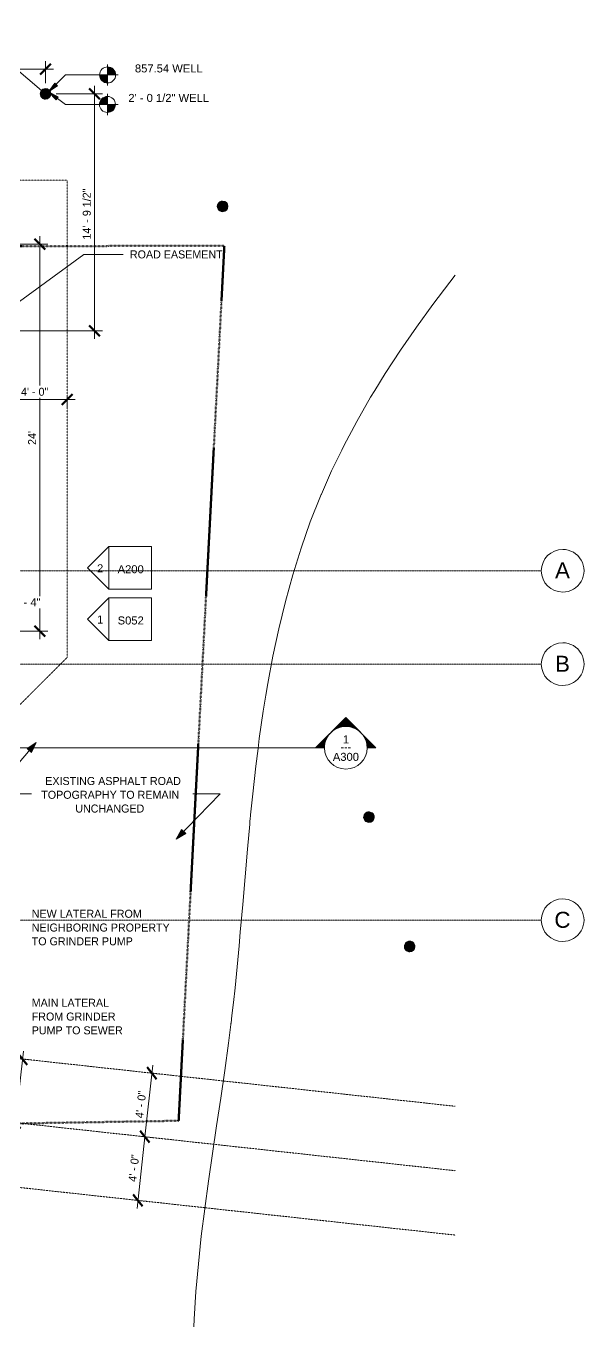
# Model space of a CAD drawing. Header units: inches. Extents: x -3305 to -1487, y 8059 to 9107.
# Drawn here: x -1906 to -1487, y 8130 to 9105 of the extents above; entities that cross this region are included whole.
import ezdxf

# ---------------------------------------------------------------- set-up
doc = ezdxf.new("R2010")
doc.units = ezdxf.units.IN
doc.header["$MEASUREMENT"] = 0
for name, pattern in [('Double Dash 3_8_', [0.9999999999999999, 0.3749999999999999, -0.125, 0.125, -0.125, 0.125, -0.125]), ('Grid Line 1_2_', [0.8749999999999999, 0.4999999999999999, -0.125, 0.125, -0.125]), ('Hidden 1_8_', [0.1875, 0.125, -0.06249999999999999])]:
    doc.linetypes.add(name, pattern=pattern)
for name, color, linetype, lineweight in [('A-ANNO-DIMS', 211, 'Continuous', 9), ('A-ANNO-DIMS-64', 211, 'Continuous', 9), ('A-ANNO-NOTE', 131, 'Continuous', 9), ('A-DETL-HDLN', 90, 'Hidden 1_8_', 9), ('C-PROP-LINE', 91, 'Double Dash 3_8_', 158), ('C-TOPO-3', 8, 'Continuous', 9), ('G-ANNO-DIMS', 111, 'Continuous', 9), ('G-ANNO-DIMS-1', 1, 'Continuous', 9), ('G-ANNO-SYMB', 111, 'Continuous', 9), ('G-ANNO-TEXT-1', 147, 'Continuous', 9), ('L-SITE-1', 91, 'Continuous', 9), ('S-GRID-1', 1, 'Grid Line 1_2_', 9), ('S-GRID-IDEN', 1, 'Continuous', 9)]:
    doc.layers.add(name, color=color, linetype=linetype, lineweight=lineweight)
doc.layers.add('L-SITE-2', color=8, linetype='Continuous', lineweight=9, transparency=0.2)
doc.layers.add('L-SITE-3', color=91, linetype='Continuous', lineweight=9, transparency=0.2)
doc.styles.add('Arial', font='arial.ttf', dxfattribs={"height": 11.99999999999999})
doc.styles.add('Arial_1', font='arial.ttf', dxfattribs={"height": 5.999999999999996})
doc.styles.add('Century Gothic', font='ufonts.com_century-gothic.ttf', dxfattribs={"height": 5.999999999999996})
doc.dimstyles.new('OD__1_4__Tol__', dxfattribs={"dimscale": 12, "dimtxt": 6.265009618305154, "dimasz": 0.6666666666666666, "dimexe": 0.5, "dimexo": 0.3333333333333334, "dimgap": 0.08333333333333334, "dimtad": 1, "dimrnd": 0.25, "dimzin": 1, "dimdsep": 46, "dimlunit": 4, "dimtxsty": 'Century Gothic', "dimblk1": 'OBLIQUE', "dimblk2": 'OBLIQUE', "dimsah": 1, "dimcen": 0.09, "dimdle": 0.5, "dimazin": 0, "dimtfac": 1, "dimtdec": 4, "dimtix": 1, "dimtmove": 0, "dimatfit": 3, "dimfxl": 1, "dimtvp": 1, "dimtfill": 1, "dimfrac": 2, "dimtolj": 1, "dimtzin": 0, "dimarcsym": 2})
doc.dimstyles.new('OD__1__Tol__', dxfattribs={"dimscale": 12, "dimtxt": 6.265009618305154, "dimasz": 0.6666666666666666, "dimexe": 0.5, "dimexo": 0.3333333333333334, "dimgap": 0.08333333333333334, "dimtad": 1, "dimdec": 0, "dimzin": 3, "dimdsep": 46, "dimlunit": 4, "dimtxsty": 'Century Gothic', "dimblk1": 'OBLIQUE', "dimblk2": 'OBLIQUE', "dimsah": 1, "dimcen": 0.09, "dimdle": 0.5, "dimazin": 0, "dimtfac": 1, "dimtdec": 4, "dimtix": 1, "dimtmove": 0, "dimatfit": 3, "dimfxl": 1, "dimtvp": 1, "dimtfill": 1, "dimfrac": 2, "dimtolj": 1, "dimtzin": 0, "dimarcsym": 2})
doc.dimstyles.new('OD__1ft_Tol__', dxfattribs={"dimscale": 12, "dimtxt": 6.265009618305154, "dimasz": 0.6666666666666666, "dimexe": 0.5, "dimexo": 0.3333333333333334, "dimgap": 0.08333333333333334, "dimtad": 1, "dimdec": 0, "dimrnd": 12, "dimzin": 1, "dimdsep": 46, "dimlunit": 4, "dimtxsty": 'Century Gothic', "dimblk1": 'OBLIQUE', "dimblk2": 'OBLIQUE', "dimsah": 1, "dimcen": 0.09, "dimdle": 0.5, "dimazin": 0, "dimtfac": 1, "dimtdec": 4, "dimtix": 1, "dimtmove": 0, "dimatfit": 3, "dimfxl": 1, "dimtvp": 1, "dimtfill": 1, "dimfrac": 2, "dimtolj": 1, "dimtzin": 0, "dimarcsym": 2})

# ---------------------------------------------------------------- blocks, each defined once
blk = doc.blocks.new('BenchMark - BenchMark-1780238-FOUNDATION PLAN')
at = {"layer": 'L-SITE-2'}
for points in [[(-3.999999999996873, 7.503331289626656e-12), (-3.86370330515308, -1.035276180402661), (-3.464101615134666, -1.999999999992383), (-2.828427124743086, -2.828427124738823), (-1.999999999996987, -3.464101615130402), (-1.035276180406924, -3.863703305148646), (3.069544618483632e-12, -3.99999999999261), (1.035276180413063, -3.863703305148646), (2.000000000003126, -3.464101615130402), (2.828427124749225, -2.828427124738823), (3.464101615140975, -1.999999999992383), (3.86370330515939, -1.035276180402661), (3.900468788219029, -0.756014611246428), (-1.871588955282277e-05, 7.503331289626656e-12), (-1.185272293917705, 3.801572880644243), (-1.999999999996987, 3.464101615145068), (-2.828427124743086, 2.828427124753488), (-3.464101615134666, 2.000000000007389), (-3.86370330515308, 1.035276180417668), (-3.947898818206567, 0.3957477658692596)], [(-1.185272293917705, 3.801572880644243), (1.753497980416796e-05, -8.201644095606751e-05), (3.900468788219029, -0.756014611246428), (4.000000000003182, 7.503331289626656e-12), (3.86370330515939, 1.035276180417668), (3.464101615140975, 2.000000000007389), (2.828427124749396, 2.828427124753488), (2.000000000003126, 3.464101615145068), (1.035276180413234, 3.863703305163653), (3.069544618483632e-12, 4.000000000007616), (-1.035276180406924, 3.863703305163653)]]:
    blk.add_hatch(color=256, dxfattribs=at).paths.add_polyline_path(points, flags=0)
at = {"layer": 'L-SITE-1'}
for p, q in [((7.35433499155315e-13, 4.411364222997035e-15), (-3.999999999999265, 1.733685486396479e-14)), ((7.35433499155315e-13, 4.412498268504097e-15), (7.418739098094339e-13, 4.000000000000004)), ((7.35433499155315e-13, 4.412498268504097e-15), (4.000000000000735, -8.514726238327625e-15)), ((7.354346937693658e-13, -8.201644778741522e-05), (7.289713208575847e-13, -3.999999999999995))]:
    blk.add_line(p, q, dxfattribs=at)
for centre, radius, start, end in [((7.354117315117036e-13, 4.408582873760553e-15), 4.000000000000001, 164.9999999999999, 179.9999999999999), ((7.354117315117036e-13, 4.075515966373006e-15), 4.000000000000003, 179.9999999999998, 349.0461894290718), ((7.354117315117036e-13, 4.408582873760553e-15), 4.000000000000001, 107.3322132790453, 164.8450965664702), ((7.354117315117036e-13, 4.408582873760553e-15), 4.000000000000004, 359.9999999999996, 107.3322132790453), ((7.354117315117036e-13, 4.075515966373006e-15), 4, 349.0461894290718, 359.9999999999994)]:
    blk.add_arc(centre, radius, start, end, dxfattribs=at)
blk = doc.blocks.new('BenchMark - BenchMark-V2-FOUNDATION PLAN')
at = {"layer": 'L-SITE-3'}
blk.add_hatch(color=256, dxfattribs=at).paths.add_polyline_path([(-3.999999999996703, 7.162270776461809e-12), (-3.86370330515308, -1.035276180402661), (-3.464101615134495, -1.999999999992724), (-2.828427124742916, -2.828427124738823), (-1.999999999996817, -3.464101615130402), (-1.035276180406924, -3.863703305148988), (0.0002445075204491331, -3.999967809967415), (1.035276180413234, -3.863703305148988), (2.000000000003126, -3.464101615130402), (2.828427124749396, -2.828427124738823), (3.464101615140975, -1.999999999992724), (3.875169857690934, -0.9481790668532993), (3.999992300797771, 5.84812785291433e-05), (3.86370330515956, 1.035276180417327), (3.464101615140975, 2.000000000007389), (2.828427124749396, 2.828427124753488), (2.000000000003296, 3.464101615145068), (1.035276180413405, 3.863703305163653), (3.240074875066056e-12, 4.000000000007275), (-1.035276180406924, 3.863703305163653), (-1.999999999996817, 3.464101615145068), (-2.828427124742916, 2.828427124753488), (-3.464101615134495, 2.000000000007389), (-3.86370330515308, 1.035276180417327), (-3.999984329987285, 5.84812785291433e-05), (-3.99992378572017, 5.84812785291433e-05)], flags=0)
at = {"layer": 'L-SITE-1'}
for p, q in [((7.35433499155315e-13, 4.411364222997035e-15), (-3.999999999999265, 1.733685486396479e-14)), ((7.354335933161657e-13, 5.848127130555982e-05), (7.418739098094339e-13, 4.000000000000004)), ((7.354348262978049e-13, 4.412498268504097e-15), (7.289713208575847e-13, -3.999999999999995)), ((0.0002445075179256961, 4.411708067612015e-15), (4.000000000000735, -8.514726238327625e-15))]:
    blk.add_line(p, q, dxfattribs=at)
for centre, radius, start, end in [((7.354117315117036e-13, 4.408582873760553e-15), 3.999999999999997, 44.99999999999992, 179.9999999999999), ((7.354117315117036e-13, 4.075515966373006e-15), 4.000000000000003, 179.9999999999998, 344.9999999999993), ((7.354117315117036e-13, 4.408582873760553e-15), 4.000000000000004, 359.9999999999996, 44.88293240539765), ((7.354117315117036e-13, 4.075515966373006e-15), 4.000000000000001, 345.1520605109282, 359.9999999999994)]:
    blk.add_arc(centre, radius, start, end, dxfattribs=at)
blk = doc.blocks.new('BenchMark - BenchMark-V3-FOUNDATION PLAN')
at = {"layer": 'L-SITE-3'}
blk.add_hatch(color=256, dxfattribs=at).paths.add_polyline_path([(-3.999999999996362, 7.844391802791504e-12), (-3.863703305152654, -1.03527618040232), (-3.464101615134154, -1.999999999992042), (-2.828427124742575, -2.828427124738141), (-1.99999999999639, -3.46410161512972), (-1.035276180406498, -3.863703305148305), (3.581135388230905e-12, -3.999999999992269), (1.035276180413703, -3.863703305148305), (2.000000000003595, -3.46410161512972), (2.828427124749822, -2.828427124738141), (3.464101615141359, -1.999999999992042), (3.863703305159901, -1.03527618040232), (4.000000000003609, 7.844391802791504e-12), (3.863703305159901, 1.035276180418009), (3.464101615141359, 2.00000000000773), (2.828427124749822, 2.828427124754171), (2.000000000003638, 3.464101615145409), (1.035276180413703, 3.863703305163994), (3.623767952376511e-12, 4.000000000007957), (-1.035276180406413, 3.863703305163994), (-1.999999999996348, 3.464101615145409), (-2.828427124742532, 2.828427124754171), (-3.464101615134154, 2.00000000000773), (-3.863703305152654, 1.035276180418009)], flags=0)
at = {"layer": 'L-SITE-1'}
for p, q in [((7.35433499155315e-13, 4.411364222997035e-15), (-3.999999999999265, 1.733685486396479e-14)), ((7.35433499155315e-13, 4.412498268504097e-15), (7.418739098094339e-13, 4.000000000000004)), ((7.354348262978049e-13, 4.412498268504097e-15), (7.289713208575847e-13, -3.999999999999995)), ((7.35433499155315e-13, 4.412498268504097e-15), (4.000000000000735, -8.514726238327625e-15))]:
    blk.add_line(p, q, dxfattribs=at)
for centre, radius, start, end in [((7.354117315117036e-13, 4.408582873760553e-15), 4.000000000000004, 359.9999999999996, 179.9999999999998), ((7.354117315117036e-13, 4.075515966373006e-15), 4.000000000000003, 179.9999999999998, 359.9999999999993)]:
    blk.add_arc(centre, radius, start, end, dxfattribs=at)
blk = doc.blocks.new('BenchMark - BenchMark-V4-FOUNDATION PLAN')
at = {"layer": 'L-SITE-3'}
h = blk.add_hatch(color=256, dxfattribs=at)
h.paths.add_polyline_path([(-3.999999999996617, 6.821210263296961e-12), (-3.86370330515291, -1.035276180403343), (-3.464101615134325, -1.999999999993065), (-2.82842712474283, -2.828427124739505), (-1.999999999996646, -3.464101615131085), (-1.035276180406669, -3.863703305149329), (3.325340003357268e-12, -3.999999999993292), (1.03527618041349, -3.863703305149329), (2.000000000003382, -3.464101615131085), (2.828427124749566, -2.828427124739505), (3.464101615141146, -1.999999999993065), (3.863703305159603, -1.035276180403343), (4.000000000003353, 6.821210263296961e-12), (3.863703305159603, 1.035276180416986), (3.464101615141146, 2.000000000006707), (2.828427124749566, 2.828427124752806), (2.000000000003382, 3.464101615144386), (1.03527618041349, 3.863703305162971), (3.41060513164848e-12, 4.000000000006934), (-1.035276180406669, 3.863703305162971), (-1.999999999996561, 3.464101615144386), (-2.828427124742745, 2.828427124752806), (-3.464101615134325, 2.000000000006707), (-3.86370330515291, 1.035276180416986)], flags=0)
h.paths.add_polyline_path([(-0.06933725921246035, -0.483998739718686), (0.01545676990525635, 0.1081723565051789), (0.4591861217112977, -0.2102811862887392), (0.5930773904905492, -0.580209867486701)], flags=0)
blk.add_hatch(color=256, dxfattribs=at).paths.add_polyline_path([(-0.06933725921246035, -0.483998739718686), (0.5930773904905492, -0.580209867486701), (0.4591861217112977, -0.2102811862887392), (0.01545676990525635, 0.1081723565051789), (-3.262159856376456e-05, 6.821210263296961e-12)], flags=0)
at = {"layer": 'L-SITE-1'}
for p, q in [((7.35433499155315e-13, 4.411364222997035e-15), (-3.999999999999265, 1.733685486396479e-14)), ((7.35433499155315e-13, 4.412498268504097e-15), (7.418739098094339e-13, 4.000000000000004)), ((7.354348262978049e-13, 4.412498268504097e-15), (7.346364710804195e-13, -0.4940694951178505)), ((7.35433499155315e-13, 4.412498268504097e-15), (0.1661828356619199, 3.875427562060584e-15)), ((0.1661828356619199, 3.875427562060584e-15), (4.000000000000735, -8.514726238327625e-15)), ((7.346364710804195e-13, -0.4940694951178505), (7.289713208575847e-13, -3.999999999999995))]:
    blk.add_line(p, q, dxfattribs=at)
for centre, radius, start, end in [((7.354117315117036e-13, 4.408582873760553e-15), 4.000000000000004, 359.9999999999996, 179.9999999999998), ((7.354117315117036e-13, 4.075515966373006e-15), 4.000000000000003, 179.9999999999998, 359.9999999999993)]:
    blk.add_arc(centre, radius, start, end, dxfattribs=at)
blk = doc.blocks.new('Family - ___-1426622-FOUNDATION PLAN')
at = {"layer": 'C-PROP-LINE'}
for p, q in [((8938.988689855967, 3043.481515521681), (8940.14805578861, 1757.802350752829)), ((8284.155743173898, 1792.096603732771), (8265.053855638733, 2929.416670679765)), ((8940.14805578861, 1757.802350752829), (8284.163555204777, 1792.069426349931))]:
    blk.add_line(p, q, dxfattribs=at)
blk = doc.blocks.new('Grid - Grid Head - Circle-50561-FOUNDATION PLAN')
at = {"layer": 'S-GRID-IDEN'}
for centre, start, end in [((6.782937799485316e-105, -4.078299540852453e-18), 359.9999999999996, 179.9999999999998), ((-6.246075351249624e-104, 3.755506388259091e-17), 179.9999999999998, 359.9999999999993)]:
    blk.add_arc(centre, 0.2500000000000002, start, end, dxfattribs=at)
blk = doc.blocks.new('Elevation - Detail Number-151647-FOUNDATION PLAN')
at = {"layer": 'G-ANNO-SYMB'}
for p, q in [((0.2499999999999999, 0.2499999999999999), (-0.25, 0.2499999999999999)), ((-0.25, 0.2499999999999999), (-0.25, -0.2499999999999999)), ((0.2499999999999999, -0.2499999999999999), (0.2499999999999999, 0.2499999999999999)), ((-0.25, -0.2499999999999999), (0.2499999999999999, -0.2499999999999999))]:
    blk.add_line(p, q, dxfattribs=at)
blk = doc.blocks.new('Elevation - Detail Number-151370-FOUNDATION PLAN')
at = {"layer": 'G-ANNO-SYMB'}
for p, q in [((-4.157944831871955e-88, 0.249999999999999), (-0.2499999999999995, -2.498001805406603e-16)), ((0.2499999999999996, -2.654126918244517e-16), (-4.157944831871955e-88, 0.249999999999999)), ((-0.2499999999999995, -2.498001805406603e-16), (0.2499999999999996, -2.498001805406602e-16))]:
    blk.add_line(p, q, dxfattribs=at)
blk = doc.blocks.new('Section - Section Head - Filled-22785-FOUNDATION PLAN')
at = {"layer": 'G-ANNO-SYMB'}
h = blk.add_hatch(color=256, dxfattribs=at)
edge = h.paths.add_edge_path(flags=0)
edge.add_line((-0.4267766952966356, 0.1767766952966364), (-0.2499999999999989, 0.3535533905932742))
edge.add_line((-0.2499999999999989, 0.3535533905932742), (-0.2499999999999989, 0.2500000000000002))
edge.add_arc((-0.2499999999999976, -8.951173136040323e-16), 0.2500000000000008, 90.00000000000031, 135.0000000000002)
h = blk.add_hatch(color=256, dxfattribs=at)
edge = h.paths.add_edge_path(flags=0)
edge.add_arc((-0.2500000000000002, -1.040834085586084e-16), 0.2500000000000004, 45.00000000000018, 90.0000000000002)
edge.add_line((-0.2499999999999992, 0.2500000000000002), (-0.2499999999999992, 0.3535533905932742))
edge.add_line((-0.2499999999999992, 0.3535533905932742), (-0.07322330470336255, 0.1767766952966364))
h = blk.add_hatch(color=256, dxfattribs=at)
edge = h.paths.add_edge_path(flags=0)
edge.add_arc((-0.2500000000000009, 2.706168622523819e-16), 0.2503253707392042, 137.9216049753767, 180.0000000000005)
edge.add_line((-0.5003253707392052, 0), (-0.6035533905932735, 0))
edge.add_line((-0.6035533905932735, 0), (-0.4357986472949714, 0.1677547432983024))
h = blk.add_hatch(color=256, dxfattribs=at)
edge = h.paths.add_edge_path(flags=0)
edge.add_line((-0.06420135270502673, 0.1677547432983023), (0.1035533905932754, 0))
edge.add_line((0.1035533905932754, 0), (0.0003253707392070482, 0))
edge.add_arc((-0.2499999999999989, -3.747002708109903e-16), 0.2503253707392061, 9.05279877884881e-14, 42.0783950246234)
for p, q in [((-0.2499999999999989, 0.3535533905932742), (-0.4267766952966356, 0.1767766952966364)), ((-0.2499999999999989, 0.2500000000000002), (-0.2499999999999989, 0.3535533905932742)), ((-0.07322330470336254, 0.1767766952966364), (-0.2499999999999992, 0.3535533905932742)), ((-0.2499999999999992, 0.3535533905932742), (-0.2499999999999992, 0.2500000000000002)), ((-0.4357986472949714, 0.1677547432983024), (-0.6035533905932735, 0)), ((0.1035533905932754, 0), (-0.06420135270502673, 0.1677547432983023)), ((-0.6035533905932735, 0), (-0.5003253707392052, 0)), ((0.0003253707392070481, 0), (0.1035533905932754, 0))]:
    blk.add_line(p, q, dxfattribs=at)
for centre, radius, start, end in [((-0.2503253707392052, -5.453120240456162e-16), 0.2500000000000001, 359.9999999999996, 179.9999999999998), ((-0.2500000000000009, 2.706168622523819e-16), 0.2503253707392042, 137.9216049753767, 180.0000000000005), ((-0.2499999999999976, -8.951173136040323e-16), 0.2500000000000008, 90.00000000000031, 135.0000000000002), ((-0.2500000000000002, -1.040834085586084e-16), 0.2500000000000004, 45.00000000000018, 90.0000000000002), ((-0.2499999999999989, -3.747002708109903e-16), 0.2503253707392061, 9.05279877884881e-14, 42.0783950246234), ((-0.2503253707392052, -5.453120240456161e-16), 0.2500000000000002, 179.9999999999998, 359.9999999999992)]:
    blk.add_arc(centre, radius, start, end, dxfattribs=at)
blk = doc.blocks.new('DIMBLOCK30-FOUNDATION PLAN')
at = {"layer": 'A-ANNO-DIMS-64'}
for p, q in [((-1914.264561750773, 8282.729752781459), (-1908.398687257809, 8336.41021027193)), ((-1910.697500981264, 8330.625694607772), (-1903.085955813599, 8329.793951162608)), ((-1909.050451090365, 8330.445714995167), (-1910.697500981263, 8330.625694607772)), ((-1915.911611641671, 8282.909732394066), (-1908.300066474006, 8282.077988948902)), ((-1914.264561750773, 8282.72975278146), (-1915.911611641671, 8282.909732394066))]:
    blk.add_line(p, q, dxfattribs=at)
at = {"layer": 'A-ANNO-DIMS-64', "lineweight": 50}
for p, q in [((-1909.050451090366, 8330.445714995165), (-1912.592272053172, 8334.85655440138)), ((-1909.050451090366, 8330.445714995165), (-1905.508630127559, 8326.03487558895)), ((-1914.264561750773, 8282.729752781459), (-1917.80638271358, 8287.140592187674)), ((-1914.264561750773, 8282.729752781459), (-1910.722740787967, 8278.318913375244))]:
    blk.add_line(p, q, dxfattribs=at)
at = {"layer": 'A-ANNO-DIMS-64', "color": 0, "insert": (-1921.436291649378, 8297.102443212289), "char_height": 5.999999999999998, "width": 25.17937198975975, "attachment_point": 1, "rotation": 83.7638082073065, "line_spacing_factor": 0.984501511447953, "style": 'Century Gothic', "bg_fill": 3, "box_fill_scale": 1.25, "bg_fill_color": 256, "bg_fill_true_color": 13158600, "bg_fill_transparency": 0}
blk.add_mtext('4\' - 0"', dxfattribs=at)
blk = doc.blocks.new('_Oblique')
at = {"color": 0, "linetype": 'ByBlock', "lineweight": -2}
blk.add_line((-0.5, -0.5), (0.5, 0.5), dxfattribs=at)
blk = doc.blocks.new('DIMBLOCK31-FOUNDATION PLAN')
at = {"layer": 'A-ANNO-DIMS-64', "lineweight": 50}
for p, q in [((-1817.370933486455, 8272.141805339557), (-1820.912754449262, 8276.552644745772)), ((-1817.370933486455, 8272.141805339557), (-1813.829112523649, 8267.730965933342)), ((-1822.585044146863, 8224.425843125851), (-1826.12686510967, 8228.836682532066)), ((-1822.585044146863, 8224.425843125851), (-1819.043223184056, 8220.015003719636))]:
    blk.add_line(p, q, dxfattribs=at)
at = {"layer": 'A-ANNO-DIMS-64'}
for p, q in [((-1819.017983377355, 8272.321784952164), (-1811.406438209688, 8271.490041507)), ((-1817.370933486456, 8272.14180533956), (-1819.017983377354, 8272.321784952164)), ((-1823.23680797942, 8218.461347849086), (-1817.370933486455, 8272.141805339557)), ((-1824.232094037762, 8224.605822738458), (-1816.620548870096, 8223.774079293295)), ((-1822.585044146863, 8224.425843125853), (-1824.232094037761, 8224.605822738458))]:
    blk.add_line(p, q, dxfattribs=at)
at = {"layer": 'A-ANNO-DIMS-64', "color": 0, "insert": (-1829.756774045468, 8238.79853355668), "char_height": 5.999999999999998, "width": 25.17937198975975, "attachment_point": 1, "rotation": 83.7638082073065, "line_spacing_factor": 0.984501511447953, "style": 'Century Gothic', "bg_fill": 3, "box_fill_scale": 1.25, "bg_fill_color": 256, "bg_fill_true_color": 13158600, "bg_fill_transparency": 0}
blk.add_mtext('4\' - 0"', dxfattribs=at)
blk = doc.blocks.new('DIMBLOCK32-FOUNDATION PLAN')
at = {"layer": 'A-ANNO-DIMS-64'}
for p, q in [((-1817.370933486455, 8272.141805339557), (-1811.505058993492, 8325.82226283003)), ((-1813.803872716947, 8320.03774716587), (-1806.192327549282, 8319.206003720707)), ((-1812.156822826048, 8319.857767553265), (-1813.803872716946, 8320.03774716587)), ((-1819.017983377355, 8272.321784952164), (-1811.406438209688, 8271.490041507)), ((-1817.370933486456, 8272.14180533956), (-1819.017983377354, 8272.321784952164))]:
    blk.add_line(p, q, dxfattribs=at)
at = {"layer": 'A-ANNO-DIMS-64', "lineweight": 50}
for p, q in [((-1812.156822826049, 8319.857767553263), (-1815.698643788856, 8324.268606959478)), ((-1812.156822826049, 8319.857767553263), (-1808.615001863242, 8315.446928147048)), ((-1817.370933486455, 8272.141805339557), (-1820.912754449262, 8276.552644745772)), ((-1817.370933486455, 8272.141805339557), (-1813.829112523649, 8267.730965933342))]:
    blk.add_line(p, q, dxfattribs=at)
at = {"layer": 'A-ANNO-DIMS-64', "color": 0, "insert": (-1824.542663385061, 8286.514495770385), "char_height": 5.999999999999998, "width": 25.17937198975975, "attachment_point": 1, "rotation": 83.7638082073065, "line_spacing_factor": 0.984501511447953, "style": 'Century Gothic', "bg_fill": 3, "box_fill_scale": 1.25, "bg_fill_color": 256, "bg_fill_true_color": 13158600, "bg_fill_transparency": 0}
blk.add_mtext('4\' - 0"', dxfattribs=at)
blk = doc.blocks.new('DIMBLOCK35-FOUNDATION PLAN')
at = {"layer": 'A-ANNO-DIMS-64', "lineweight": 50}
for p, q in [((-1896.233469847616, 8941.438275393133), (-1900.233469847616, 8945.438275393135)), ((-1896.233469847616, 8941.438275393133), (-1892.233469847616, 8937.438275393133)), ((-1896.233469847615, 8651.376864554668), (-1900.233469847616, 8655.37686455467)), ((-1896.233469847615, 8651.376864554668), (-1892.233469847615, 8647.376864554668))]:
    blk.add_line(p, q, dxfattribs=at)
at = {"layer": 'A-ANNO-DIMS-64'}
for p, q in [((-1896.233469847615, 8645.376864554668), (-1896.233469847616, 8947.438275393133)), ((-1919.711777800717, 8941.438275393133), (-1890.233469847616, 8941.438275393133)), ((-1896.233469847615, 8941.438275393133), (-1919.711777800716, 8941.438275393133)), ((-1919.711777800716, 8651.376864554668), (-1890.233469847615, 8651.376864554668)), ((-1896.233469847616, 8651.376864554668), (-1919.711777800717, 8651.376864554668))]:
    blk.add_line(p, q, dxfattribs=at)
at = {"layer": 'A-ANNO-DIMS-64', "color": 0, "insert": (-1904.924027998587, 8790.888394833964), "char_height": 5.999999999999998, "width": 13.24602033584518, "attachment_point": 1, "rotation": 90, "line_spacing_factor": 0.984501511447953, "style": 'Century Gothic', "bg_fill": 3, "box_fill_scale": 1.25, "bg_fill_color": 256, "bg_fill_true_color": 13158600, "bg_fill_transparency": 0}
blk.add_mtext("24'", dxfattribs=at)
blk = doc.blocks.new('DIMBLOCK43-FOUNDATION PLAN')
at = {"layer": 'A-ANNO-DIMS-64', "lineweight": 50}
for p, q in [((-1923.711777800718, 8825.076498882585), (-1919.711777800718, 8829.076498882585)), ((-1875.711777800718, 8825.076498882583), (-1871.711777800718, 8829.076498882585)), ((-1923.711777800718, 8825.076498882585), (-1927.711777800718, 8821.076498882585)), ((-1875.711777800718, 8825.076498882583), (-1879.711777800718, 8821.076498882583))]:
    blk.add_line(p, q, dxfattribs=at)
at = {"layer": 'A-ANNO-DIMS-64'}
for p, q in [((-1923.711777800718, 8826.733353132078), (-1923.711777800718, 8819.076498882585)), ((-1923.711777800717, 8825.076498882585), (-1923.711777800717, 8826.733353132076)), ((-1923.711777800718, 8825.076498882585), (-1869.711777800718, 8825.076498882583)), ((-1875.711777800718, 8826.733353132075), (-1875.711777800718, 8819.076498882583)), ((-1875.711777800717, 8825.076498882583), (-1875.711777800717, 8826.733353132075))]:
    blk.add_line(p, q, dxfattribs=at)
at = {"layer": 'A-ANNO-DIMS-64', "color": 0, "insert": (-1910.20318279645, 8833.767057033556), "char_height": 5.999999999999998, "width": 25.17937198975975, "attachment_point": 1, "line_spacing_factor": 0.984501511447953, "style": 'Century Gothic', "bg_fill": 3, "box_fill_scale": 1.25, "bg_fill_color": 256, "bg_fill_true_color": 13158600, "bg_fill_transparency": 0}
blk.add_mtext('4\' - 0"', dxfattribs=at)
blk = doc.blocks.new('Spot Elevations - Spot Elevation - Target Filled-V7-FOUNDATION PLAN')
at = {"layer": 'G-ANNO-DIMS-1'}
h = blk.add_hatch(color=256, dxfattribs=at)
edge = h.paths.add_edge_path(flags=0)
edge.add_line((1.249000902703301e-16, 0), (-0.09374999999999985, 0))
edge.add_arc((5.724587470723462e-16, -3.434752482434078e-16), 0.09375000000000037, 90.00000000000063, 180.0000000000002, ccw=False)
edge.add_line((1.249000902703301e-16, 0.09375000000000007), (1.249000902703301e-16, 0))
h = blk.add_hatch(color=256, dxfattribs=at)
edge = h.paths.add_edge_path(flags=0)
edge.add_line((1.249000902703301e-16, 0), (0.09375000000000029, 0))
edge.add_arc((2.289834988289385e-16, 6.245004513516504e-17), 0.09374999999999996, 269.99999999999955, 359.99999999999966, ccw=False)
edge.add_line((1.249000902703301e-16, -0.09375), (1.249000902703301e-16, 0))
for p, q in [((0.1250000000000001, 7.067913962433002e-16), (-0.1249999999999998, 7.067913962433002e-16)), ((-0.09374999999999985, 0), (1.249000902703301e-16, 0)), ((-2.706168622523819e-16, 0.1243846875261664), (-2.706168622523819e-16, -0.125)), ((1.249000902703301e-16, 0), (1.249000902703301e-16, 0.09375000000000007)), ((1.249000902703301e-16, 0), (1.249000902703301e-16, -0.09375)), ((0.09375000000000029, 0), (1.249000902703301e-16, 0))]:
    blk.add_line(p, q, dxfattribs=at)
blk.add_circle((1.249000902703301e-16, 0), 0.09375000000000007, dxfattribs=at)
for centre, radius, start, end in [((5.724587470723462e-16, -3.434752482434078e-16), 0.09375000000000037, 90.00000000000026, 179.9999999999999), ((2.289834988289385e-16, 6.245004513516504e-17), 0.09374999999999996, 269.9999999999992, 359.9999999999993)]:
    blk.add_arc(centre, radius, start, end, dxfattribs=at)
blk = doc.blocks.new('DIMBLOCK88-FOUNDATION PLAN')
at = {"layer": 'A-ANNO-DIMS-64'}
for p, q in [((-1941.305362947464, 9103.955154580039), (-2099.577246774528, 8917.219705928464)), ((-1894.875082960683, 9056.736894198428), (-1949.761913499072, 9103.257477886942)), ((-1945.18479987672, 9099.378040957685), (-1894.875082960683, 9056.736894198428)), ((-2045.388092929234, 8879.155672791561), (-2100.274923467623, 8925.676256480076)), ((-2095.697809845271, 8921.796819550817), (-2045.388092929234, 8879.15567279156))]:
    blk.add_line(p, q, dxfattribs=at)
at = {"layer": 'A-ANNO-DIMS-64', "lineweight": 50}
for p, q in [((-1945.184799876721, 9099.378040957685), (-1945.649917672118, 9105.015741325424)), ((-1945.184799876721, 9099.378040957685), (-1944.719682081324, 9093.740340589946)), ((-2095.697809845271, 8921.796819550818), (-2096.162927640668, 8927.434519918557)), ((-2095.697809845271, 8921.796819550818), (-2095.232692049874, 8916.15911918308))]:
    blk.add_line(p, q, dxfattribs=at)
at = {"layer": 'A-ANNO-DIMS-64', "color": 0, "insert": (-2040.316340668793, 9000.579032400952), "char_height": 5.999999999999998, "width": 49.16540881412805, "attachment_point": 1, "rotation": 49.71629709332987, "line_spacing_factor": 0.984501511447953, "style": 'Century Gothic', "bg_fill": 3, "box_fill_scale": 1.25, "bg_fill_color": 256, "bg_fill_true_color": 13158600, "bg_fill_transparency": 0}
blk.add_mtext('19\' - 4 3/4"', dxfattribs=at)
blk = doc.blocks.new('DIMBLOCK89-FOUNDATION PLAN')
at = {"layer": 'A-ANNO-DIMS-64'}
for p, q in [((-1885.823673879115, 9072.749838717713), (-2048.336683847674, 9072.74983871771)), ((-2042.336683847666, 8880.56938150539), (-2042.336683847674, 9078.74983871771)), ((-2042.336683847673, 9072.74983871771), (-2042.336683847665, 8880.56938150539)), ((-1891.823673879115, 9062.150602912254), (-1891.823673879115, 9078.749838717713)), ((-1891.823673879116, 9072.749838717715), (-1891.823673879116, 9062.150602912256))]:
    blk.add_line(p, q, dxfattribs=at)
at = {"layer": 'A-ANNO-DIMS-64', "lineweight": 50}
for p, q in [((-2042.336683847674, 9072.74983871771), (-2046.336683847673, 9068.749838717707)), ((-2042.336683847674, 9072.74983871771), (-2038.336683847674, 9076.74983871771)), ((-1891.823673879115, 9072.749838717713), (-1895.823673879115, 9068.749838717713)), ((-1891.823673879115, 9072.749838717713), (-1887.823673879115, 9076.749838717713))]:
    blk.add_line(p, q, dxfattribs=at)
at = {"layer": 'A-ANNO-DIMS-64', "color": 0, "insert": (-1987.565765869281, 9081.440396868682), "char_height": 5.999999999999998, "width": 49.16540881412805, "attachment_point": 1, "line_spacing_factor": 0.984501511447953, "style": 'Century Gothic', "bg_fill": 3, "box_fill_scale": 1.25, "bg_fill_color": 256, "bg_fill_true_color": 13158600, "bg_fill_transparency": 0}
blk.add_mtext('12\' - 6 1/2"', dxfattribs=at)
blk = doc.blocks.new('DIMBLOCK90-FOUNDATION PLAN')
at = {"layer": 'A-ANNO-DIMS-64'}
for p, q in [((-1883.823673879116, 9054.150602912254), (-1849.256540387084, 9054.150602912256)), ((-1855.256540387083, 9054.150602912256), (-1883.823673879115, 9054.150602912256)), ((-1855.256540387084, 8870.569381505387), (-1855.256540387084, 9060.150602912256)), ((-2038.336683847665, 8876.56938150539), (-1849.256540387084, 8876.569381505387)), ((-1855.256540387084, 8876.569381505387), (-2038.336683847665, 8876.56938150539))]:
    blk.add_line(p, q, dxfattribs=at)
at = {"layer": 'A-ANNO-DIMS-64', "lineweight": 50}
for p, q in [((-1855.256540387084, 9054.150602912256), (-1859.256540387084, 9058.150602912256)), ((-1855.256540387084, 9054.150602912256), (-1851.256540387084, 9050.150602912254)), ((-1855.256540387084, 8876.569381505387), (-1859.256540387084, 8880.56938150539)), ((-1855.256540387084, 8876.569381505387), (-1851.256540387084, 8872.569381505387))]:
    blk.add_line(p, q, dxfattribs=at)
at = {"layer": 'A-ANNO-DIMS-64', "color": 0, "insert": (-1863.947098538055, 8944.874405202936), "char_height": 5.999999999999998, "width": 49.16540881412805, "attachment_point": 1, "rotation": 90, "line_spacing_factor": 0.984501511447953, "style": 'Century Gothic', "bg_fill": 3, "box_fill_scale": 1.25, "bg_fill_color": 256, "bg_fill_true_color": 13158600, "bg_fill_transparency": 0}
blk.add_mtext('14\' - 9 1/2"', dxfattribs=at)

msp = doc.modelspace()

# ---------------------------------------------------------------- hatches: boundary and pattern name
at = {"layer": 'A-ANNO-NOTE'}
for points in [[(-1898.796466428429, 8567.860291810646), (-1905.614520192794, 8563.15825649298), (-1902.350056533903, 8560.379182893872)], [(-1793.848192813145, 8495.234705885026), (-1786.751328628524, 8499.504309146152), (-1789.836929772618, 8502.480722865552)]]:
    msp.add_hatch(color=256, dxfattribs=at).paths.add_polyline_path(points, flags=0)
at = {"layer": 'G-ANNO-DIMS-1'}
for points in [[(-1889.537689479973, 9055.572749454639), (-1882.88337920036, 9060.23214767401), (-1884.878291260601, 9062.227059734252)], [(-1889.537689479973, 9055.572749454639), (-1883.958942546231, 9049.667885382256), (-1882.275799696749, 9051.932036084934)]]:
    msp.add_hatch(color=256, dxfattribs=at).paths.add_polyline_path(points, flags=0)

# ---------------------------------------------------------------- linework, layer by layer
at = {"layer": 'A-ANNO-NOTE'}
for p, q in [((-1898.796466428429, 8567.860291810646), (-1931.598952212734, 8529.328558502622)), ((-1898.796466428429, 8567.860291810646), (-1905.614520192794, 8563.15825649298)), ((-1902.350056533903, 8560.379182893872), (-1898.796466428429, 8567.860291810646)), ((-1905.614520192794, 8563.15825649298), (-1902.350056533903, 8560.379182893872)), ((-1931.598952212734, 8529.328558502622), (-1902.477948071466, 8529.328558502622)), ((-1793.848192813145, 8495.234705885026), (-1760.960789049876, 8529.32855850262)), ((-1760.960789049876, 8529.32855850262), (-1781.465310777331, 8529.328558502622)), ((-1789.836929772618, 8502.480722865552), (-1793.848192813145, 8495.234705885026)), ((-1793.848192813145, 8495.234705885026), (-1786.751328628524, 8499.504309146152)), ((-1786.751328628524, 8499.504309146152), (-1789.836929772618, 8502.480722865552))]:
    msp.add_line(p, q, dxfattribs=at)
at = {"layer": 'A-DETL-HDLN'}
for p, q in [((-2393.867602604702, 8989.438275393133), (-1875.711777800716, 8989.438275393133)), ((-1875.711777800716, 8989.438275393133), (-1875.711777800717, 8631.494613560759)), ((-2150.388697948086, 8356.817693413395), (-1875.711777800717, 8631.494613560759)), ((-2150.388697948085, 8356.817693413395), (-1584.662398632195, 8294.998558027952)), ((-2235.605674814114, 8317.843958710006), (-1584.662398632195, 8246.712829456876)), ((-2185.597582658362, 8264.093649434299), (-1584.662398632195, 8198.427100885798))]:
    msp.add_line(p, q, dxfattribs=at)
at = {"layer": 'C-TOPO-3'}
for p, q in [((-1584.662398632202, 8918.083225654975), (-1588.737304687492, 8912.897460937505)), ((-1588.737304687492, 8912.897460937505), (-1584.662398632202, 8918.083225654975)), ((-1588.737304687492, 8912.897460937505), (-1601.443725585929, 8896.123535156255)), ((-1601.443725585929, 8896.123535156255), (-1588.737304687492, 8912.897460937505)), ((-1601.443725585929, 8896.123535156255), (-1613.787048339835, 8879.126220703132)), ((-1613.787048339835, 8879.126220703132), (-1601.443725585929, 8896.123535156255)), ((-1613.787048339835, 8879.126220703132), (-1625.716186523429, 8861.890136718755)), ((-1625.716186523429, 8861.890136718755), (-1613.787048339835, 8879.126220703132)), ((-1625.716186523429, 8861.890136718755), (-1637.180236816397, 8844.39770507813)), ((-1637.180236816397, 8844.39770507813), (-1625.716186523429, 8861.890136718755)), ((-1637.180236816397, 8844.39770507813), (-1644.949951171866, 8831.790527343755)), ((-1644.949951171866, 8831.790527343755), (-1637.180236816397, 8844.39770507813)), ((-1644.949951171866, 8831.790527343755), (-1648.128479003898, 8826.632812500005)), ((-1648.128479003898, 8826.632812500005), (-1644.949951171866, 8831.790527343755)), ((-1648.128479003898, 8826.632812500005), (-1658.509826660148, 8808.57934570313)), ((-1658.509826660148, 8808.57934570313), (-1648.128479003898, 8826.632812500005)), ((-1658.509826660148, 8808.57934570313), (-1668.273193359367, 8790.220458984382)), ((-1668.273193359367, 8790.220458984382), (-1658.509826660148, 8808.57934570313)), ((-1668.273193359367, 8790.220458984382), (-1669.795715332023, 8787.09301757813)), ((-1669.795715332023, 8787.09301757813), (-1668.273193359367, 8790.220458984382)), ((-1669.795715332023, 8787.09301757813), (-1677.36785888671, 8771.53930664063)), ((-1677.36785888671, 8771.53930664063), (-1669.795715332023, 8787.09301757813)), ((-1677.36785888671, 8771.53930664063), (-1685.099121093742, 8753.982421875005)), ((-1685.099121093742, 8753.982421875005), (-1677.36785888671, 8771.53930664063)), ((-1685.742736816398, 8752.520507812505), (-1693.364685058586, 8733.158203125005)), ((-1693.364685058586, 8733.158203125005), (-1685.742736816398, 8752.520507812505)), ((-1685.260253906242, 8753.616210937505), (-1685.742736816398, 8752.520507812505)), ((-1685.742736816398, 8752.520507812505), (-1685.260253906242, 8753.616210937505)), ((-1685.099121093742, 8753.982421875005), (-1685.260253906242, 8753.616210937505)), ((-1685.260253906242, 8753.616210937505), (-1685.099121093742, 8753.982421875005)), ((-1693.364685058586, 8733.158203125005), (-1700.260803222648, 8713.486816406255)), ((-1700.260803222648, 8713.486816406255), (-1693.364685058586, 8733.158203125005)), ((-1700.260803222648, 8713.486816406255), (-1706.47155761718, 8693.548095703129)), ((-1706.47155761718, 8693.548095703129), (-1700.260803222648, 8713.486816406255)), ((-1706.47155761718, 8693.548095703129), (-1712.037414550773, 8673.38598632813)), ((-1712.037414550773, 8673.38598632813), (-1706.47155761718, 8693.548095703129)), ((-1712.037414550773, 8673.38598632813), (-1716.998840332023, 8653.041503906255)), ((-1716.998840332023, 8653.041503906255), (-1712.037414550773, 8673.38598632813)), ((-1716.998840332023, 8653.041503906255), (-1721.396118164054, 8632.558593750004)), ((-1721.396118164054, 8632.558593750004), (-1716.998840332023, 8653.041503906255)), ((-1721.396118164054, 8632.558593750004), (-1725.269531249992, 8611.97827148438)), ((-1725.269531249992, 8611.97827148438), (-1721.396118164054, 8632.558593750004)), ((-1725.269531249992, 8611.97827148438), (-1726.702148437492, 8603.25952148438)), ((-1726.702148437492, 8603.25952148438), (-1725.269531249992, 8611.97827148438)), ((-1726.702148437492, 8603.25952148438), (-1728.660278320304, 8591.343750000005)), ((-1728.660278320304, 8591.343750000005), (-1726.702148437492, 8603.25952148438)), ((-1728.660278320304, 8591.343750000005), (-1731.622192382804, 8570.675537109379)), ((-1731.622192382804, 8570.675537109379), (-1728.660278320304, 8591.343750000005)), ((-1731.622192382804, 8570.675537109379), (-1732.547973632804, 8563.30151367188)), ((-1732.547973632804, 8563.30151367188), (-1731.622192382804, 8570.675537109379)), ((-1732.547973632804, 8563.30151367188), (-1734.220825195304, 8549.978759765629)), ((-1734.220825195304, 8549.978759765629), (-1732.547973632804, 8563.30151367188)), ((-1734.220825195304, 8549.978759765629), (-1736.521545410149, 8529.259277343755)), ((-1736.521545410149, 8529.259277343755), (-1734.220825195304, 8549.978759765629)), ((-1736.521545410149, 8529.259277343755), (-1738.07849121093, 8513.652832031254)), ((-1738.07849121093, 8513.652832031254), (-1736.521545410149, 8529.259277343755)), ((-1738.760559082024, 8506.666259765629), (-1740.493103027336, 8487.766845703129)), ((-1740.493103027336, 8487.766845703129), (-1738.760559082024, 8506.666259765629)), ((-1738.590454101555, 8508.520751953129), (-1738.760559082024, 8506.666259765629)), ((-1738.760559082024, 8506.666259765629), (-1738.590454101555, 8508.520751953129)), ((-1738.356262207024, 8510.86889648438), (-1738.590454101555, 8508.520751953129)), ((-1738.590454101555, 8508.520751953129), (-1738.356262207024, 8510.86889648438)), ((-1738.16784667968, 8512.757812500004), (-1738.356262207024, 8510.86889648438)), ((-1738.356262207024, 8510.86889648438), (-1738.16784667968, 8512.757812500004)), ((-1738.07849121093, 8513.652832031254), (-1738.16784667968, 8512.757812500004)), ((-1738.16784667968, 8512.757812500004), (-1738.07849121093, 8513.652832031254)), ((-1740.493103027336, 8487.766845703129), (-1742.295227050774, 8467.003417968754)), ((-1742.295227050774, 8467.003417968754), (-1740.493103027336, 8487.766845703129)), ((-1742.295227050774, 8467.003417968754), (-1744.062561035149, 8446.234130859379)), ((-1744.062561035149, 8446.234130859379), (-1742.295227050774, 8467.003417968754)), ((-1744.062561035149, 8446.234130859379), (-1745.860839843742, 8425.464111328129)), ((-1745.860839843742, 8425.464111328129), (-1744.062561035149, 8446.234130859379)), ((-1745.860839843742, 8425.464111328129), (-1746.78112792968, 8415.377197265629)), ((-1746.78112792968, 8415.377197265629), (-1745.860839843742, 8425.464111328129)), ((-1746.78112792968, 8415.377197265629), (-1747.755615234367, 8404.69702148438)), ((-1747.755615234367, 8404.69702148438), (-1746.78112792968, 8415.377197265629)), ((-1747.755615234367, 8404.69702148438), (-1749.812805175774, 8383.937988281254)), ((-1749.812805175774, 8383.937988281254), (-1747.755615234367, 8404.69702148438)), ((-1749.812805175774, 8383.937988281254), (-1751.024047851555, 8372.942138671879)), ((-1751.024047851555, 8372.942138671879), (-1749.812805175774, 8383.937988281254)), ((-1751.024047851555, 8372.942138671879), (-1752.098144531242, 8363.19067382813)), ((-1752.098144531242, 8363.19067382813), (-1751.024047851555, 8372.942138671879)), ((-1752.098144531242, 8363.19067382813), (-1752.813903808586, 8357.42065429688)), ((-1752.813903808586, 8357.42065429688), (-1752.098144531242, 8363.19067382813)), ((-1752.950134277336, 8356.322021484379), (-1754.669677734367, 8342.459472656255)), ((-1754.669677734367, 8342.459472656255), (-1752.950134277336, 8356.322021484379)), ((-1752.856018066399, 8357.081542968755), (-1752.950134277336, 8356.322021484379)), ((-1752.950134277336, 8356.322021484379), (-1752.856018066399, 8357.081542968755)), ((-1752.813903808586, 8357.42065429688), (-1752.856018066399, 8357.081542968755)), ((-1752.856018066399, 8357.081542968755), (-1752.813903808586, 8357.42065429688)), ((-1754.669677734367, 8342.459472656255), (-1757.49792480468, 8321.744384765629)), ((-1757.49792480468, 8321.744384765629), (-1754.669677734367, 8342.459472656255)), ((-1757.49792480468, 8321.744384765629), (-1760.498291015617, 8301.039550781255)), ((-1760.498291015617, 8301.039550781255), (-1757.49792480468, 8321.744384765629)), ((-1760.498291015617, 8301.039550781255), (-1763.58435058593, 8280.34204101563)), ((-1763.58435058593, 8280.34204101563), (-1760.498291015617, 8301.039550781255)), ((-1763.58435058593, 8280.34204101563), (-1766.670593261711, 8259.645996093755)), ((-1766.670593261711, 8259.645996093755), (-1763.58435058593, 8280.34204101563)), ((-1766.670593261711, 8259.645996093755), (-1769.67077636718, 8238.949218750005)), ((-1769.67077636718, 8238.949218750005), (-1766.670593261711, 8259.645996093755)), ((-1769.67077636718, 8238.949218750005), (-1772.499023437492, 8218.245117187504)), ((-1772.499023437492, 8218.245117187504), (-1769.67077636718, 8238.949218750005)), ((-1772.517700195305, 8218.095703125004), (-1775.069458007805, 8197.531494140629)), ((-1775.069458007805, 8197.531494140629), (-1772.517700195305, 8218.095703125004)), ((-1772.499023437492, 8218.245117187504), (-1772.517700195305, 8218.095703125004)), ((-1772.517700195305, 8218.095703125004), (-1772.499023437492, 8218.245117187504)), ((-1775.069458007805, 8197.531494140629), (-1777.296203613274, 8176.80249023438)), ((-1777.296203613274, 8176.80249023438), (-1775.069458007805, 8197.531494140629)), ((-1777.296203613274, 8176.80249023438), (-1779.093200683587, 8156.05444335938)), ((-1779.093200683587, 8156.05444335938), (-1777.296203613274, 8176.80249023438)), ((-1779.093200683587, 8156.05444335938), (-1780.374572753899, 8135.282226562505)), ((-1780.374572753899, 8135.282226562505), (-1779.093200683587, 8156.05444335938)), ((-1780.374572753899, 8135.282226562505), (-1780.562722103715, 8129.52481590872)), ((-1780.562722103715, 8129.52481590872), (-1780.374572753899, 8135.282226562505))]:
    msp.add_line(p, q, dxfattribs=at)
at = {"layer": 'G-ANNO-DIMS-1'}
for p, q in [((-1889.537689479973, 9055.572749454639), (-1876.792589704154, 9068.317849230458)), ((-1876.792589704154, 9068.317849230458), (-1845.292101068153, 9068.317849230458)), ((-1884.878291260601, 9062.227059734252), (-1889.537689479973, 9055.572749454639)), ((-1889.537689479973, 9055.572749454639), (-1882.88337920036, 9060.23214767401)), ((-1889.537689479973, 9055.572749454639), (-1883.958942546231, 9049.667885382256)), ((-1882.275799696749, 9051.932036084934), (-1889.537689479973, 9055.572749454639)), ((-1889.537689479973, 9055.572749454639), (-1876.929388190766, 9046.199887421226)), ((-1882.88337920036, 9060.23214767401), (-1884.878291260601, 9062.227059734252)), ((-1883.958942546231, 9049.667885382256), (-1882.275799696749, 9051.932036084934)), ((-1876.929388190766, 9046.199887421226), (-1845.428899554766, 9046.199887421226))]:
    msp.add_line(p, q, dxfattribs=at)
at = {"layer": 'G-ANNO-SYMB'}
msp.add_line((-3247.231794240511, 8563.845860559648), (-1682.768891778781, 8563.845860559644), dxfattribs=at)
at = {"layer": 'G-ANNO-TEXT-1'}
msp.add_line((-1863.021749675182, 8933.765129879135), (-1833.710562225813, 8933.765129879135), dxfattribs=at)
at = {"layer": 'S-GRID-1'}
for p, q in [((-3304.964260867055, 8696.56938150539), (-1520.200006764084, 8696.569381505387)), ((-3304.964260867056, 8626.56938150539), (-1520.200006764084, 8626.569381505386)), ((-3304.964260867057, 8434.56938133763), (-1520.200006764086, 8434.569381337627))]:
    msp.add_line(p, q, dxfattribs=at)

# ---------------------------------------------------------------- block references
at = {"layer": 'C-PROP-LINE', "rotation": 89.9999999999999}
msp.add_blockref('Family - ___-1426622-FOUNDATION PLAN', (0, 0), dxfattribs=at)
at = {"layer": 'G-ANNO-DIMS-1', "extrusion": (0, 0, -1), "xscale": 63.99999999999997, "yscale": 63.99999999999997, "zscale": 63.99999999999997}
msp.add_blockref('Spot Elevations - Spot Elevation - Target Filled-V7-FOUNDATION PLAN', (1845.292101068151, 9068.317849230454), dxfattribs=at)
at = {"layer": 'G-ANNO-DIMS-1', "xscale": 63.99999999999997, "yscale": 63.99999999999997, "zscale": 63.99999999999997, "rotation": 180}
msp.add_blockref('Spot Elevations - Spot Elevation - Target Filled-V7-FOUNDATION PLAN', (-1845.428899554765, 9046.199887421222), dxfattribs=at)
at = {"layer": 'G-ANNO-SYMB', "extrusion": (0, 0, -1), "xscale": 63.99999999999997, "yscale": 63.99999999999997, "zscale": 63.99999999999997}
for name, p, rotation in [('Elevation - Detail Number-151370-FOUNDATION PLAN', (1844.507649878736, 8698.746017642978), 269.9999999999983), ('Elevation - Detail Number-151647-FOUNDATION PLAN', (1828.507649878736, 8698.746017642978), 269.9999999999981), ('Elevation - Detail Number-151370-FOUNDATION PLAN', (1844.507649878736, 8660.346770486542), 269.9999999999983), ('Elevation - Detail Number-151647-FOUNDATION PLAN', (1828.507649878735, 8660.34677048654), 269.9999999999981)]:
    msp.add_blockref(name, p, dxfattribs=dict(at, rotation=rotation))
msp.add_blockref('Section - Section Head - Filled-22785-FOUNDATION PLAN', (1682.768891778779, 8563.845860559642), dxfattribs=at)
at = {"layer": 'L-SITE-1', "rotation": 89.9999999999999}
for name, p in [('BenchMark - BenchMark-V3-FOUNDATION PLAN', (-1891.823673879115, 9054.150602912256)), ('BenchMark - BenchMark-V4-FOUNDATION PLAN', (-1759.082786793464, 8969.796439578178)), ('BenchMark - BenchMark-V2-FOUNDATION PLAN', (-1649.411440542151, 8511.779052367485)), ('BenchMark - BenchMark-1780238-FOUNDATION PLAN', (-1618.890279770339, 8414.83811723065))]:
    msp.add_blockref(name, p, dxfattribs=at)
at = {"layer": 'S-GRID-IDEN', "xscale": 63.99999999999997, "yscale": 63.99999999999997, "zscale": 63.99999999999997, "rotation": 269.9999999999995}
for p in [(-1504.200006764084, 8696.569381505382), (-1504.200006764084, 8626.569381505382), (-1504.200006764085, 8434.569381337622)]:
    msp.add_blockref('Grid - Grid Head - Circle-50561-FOUNDATION PLAN', p, dxfattribs=at)

# ---------------------------------------------------------------- texts
at = {"layer": 'A-ANNO-NOTE', "char_height": 5.999999999999998, "attachment_point": 1, "style": 'Century Gothic'}
for s, insert, width in [('EXISTING ASPHALT ROAD', (-1892.050019483891, 8541.917591913945), 121.806), ('TOPOGRAPHY TO REMAIN', (-1895.050019483891, 8531.584258580611), 129.0779999999999), ('UNCHANGED', (-1869.550019483891, 8521.25092524728), 67.26599999999998)]:
    msp.add_mtext(s, dxfattribs=dict(at, insert=insert, width=width))
at = {"layer": 'G-ANNO-DIMS-1', "char_height": 5.999999999999999, "attachment_point": 1, "line_spacing_factor": 0.9417779076525877, "style": 'Arial_1', "bg_fill": 3, "box_fill_scale": 1.25, "bg_fill_color": 256, "bg_fill_true_color": 13158600, "bg_fill_transparency": 0}
for s, insert, width in [('857.54 WELL', (-1824.81984796781, 9076.221286986161), 60.74949784791965), ('2\' - 0 1/2" WELL', (-1829.76200274328, 9054.10332517693), 72.28235294117646)]:
    msp.add_mtext(s, dxfattribs=dict(at, insert=insert, width=width))
at = {"layer": 'G-ANNO-SYMB', "char_height": 5.999999999999996, "attachment_point": 1}
for s, insert, width, style in [('2', (-1853.230375820145, 8701.405154014115), 5.655999999999995, 'Arial_1'), ('A200', (-1837.786778630868, 8700.685433438368), 23.83599999999998, 'Arial_1'), ('1', (-1853.230375820145, 8663.005906857677), 5.655999999999995, 'Arial_1'), ('S052', (-1837.786778630867, 8662.28618628193), 23.83599999999998, 'Arial_1'), ('1', (-1668.98287609595, 8573.11828486642), 5.655999999999995, 'Arial_1'), ('A300', (-1676.478939088076, 8560.027455406864), 23.83599999999998, 'Arial_1'), ('---', (-1670.750416820428, 8567.447156257496), 10.30199999999999, 'Century Gothic')]:
    msp.add_mtext(s, dxfattribs=dict(at, insert=insert, width=width, style=style))
at = {"layer": 'G-ANNO-TEXT-1', "char_height": 5.999999999999999, "attachment_point": 1, "style": 'Century Gothic'}
for s, insert, width in [('ROAD EASEMENT', (-1828.590562225812, 8936.765129879137), 84.03199999999998), ('NEW LATERAL FROM ', (-1902.191300775303, 8442.375238760951), 102.414), ('NEIGHBORING PROPERTY ', (-1902.191300775303, 8432.041905427619), 127.462), ('TO GRINDER PUMP', (-1902.191300775303, 8421.708572094285), 93.12199999999997), ('MAIN LATERAL ', (-1902.191300775303, 8375.61484139614), 74.33599999999997), ('FROM GRINDER ', (-1902.191300775303, 8365.281508062808), 80.79999999999998), ('PUMP TO SEWER', (-1902.191300775303, 8354.948174729474), 80.19399999999999)]:
    msp.add_mtext(s, dxfattribs=dict(at, insert=insert, width=width))
at = {"layer": 'S-GRID-IDEN', "char_height": 11.99999999999999, "attachment_point": 1, "style": 'Arial'}
for s, insert, width in [('A', (-1509.934293829472, 8702.829412653316), 13.53399999999999), ('B', (-1509.934293829472, 8632.829412653316), 13.53399999999999), ('C', (-1510.438230837347, 8440.829412485557), 14.74599999999999)]:
    msp.add_mtext(s, dxfattribs=dict(at, insert=insert, width=width))

# ---------------------------------------------------------------- next in the draw order: dimensions: what is measured, and where the dimension line sits
at = {"layer": 'A-ANNO-DIMS'}
for base, p1, p2, angle, dimstyle, override, picture, middle in [((-1896.233469847616, 8941.438275393137), (-1923.711777800717, 8651.376864554668), (-1923.711777800716, 8941.438275393133), 89.99999999999991, 'OD__1ft_Tol__', {"dimpost": '<>', "dimfxl": 290.0614108384652}, 'DIMBLOCK35-FOUNDATION PLAN', (-1900.384387613938, 8796.407569973902)), ((-1909.050451090366, 8330.445714995167), (-1919.887941826182, 8283.34424161577), (-1914.673831165775, 8331.060203829476), 83.76380820730665, 'OD__1__Tol__', {"dimpost": '<>', "dimfxl": 47.99999999957074}, 'DIMBLOCK30-FOUNDATION PLAN', (-1915.783861322484, 8307.038636900314)), ((-1817.370933486456, 8272.14180533956), (-1828.208424222272, 8225.040331960163), (-1822.994313561865, 8272.756294173869), 83.76380820730665, 'OD__1__Tol__', {"dimpost": '<>', "dimfxl": 47.99999999957074}, 'DIMBLOCK31-FOUNDATION PLAN', (-1824.104343718575, 8248.734727244706))]:
    dim = msp.add_linear_dim(base=base, p1=p1, p2=p2, angle=angle, dimstyle=dimstyle, override=override, dxfattribs=at)
    dim.commit()
    dim.dimension.update_dxf_attribs({"geometry": picture, "text_midpoint": middle})

# ---------------------------------------------------------------- next in the draw order: linework, layer by layer
at = {"layer": 'G-ANNO-TEXT-1'}
msp.add_line((-1958.760963254671, 8864.232042238058), (-1863.021749675182, 8933.765129879135), dxfattribs=at)

# ---------------------------------------------------------------- next in the draw order: texts
at = {"layer": 'G-ANNO-DIMS', "insert": (-1919.706987229102, 8675.917314828075), "char_height": 5.999999999999999, "width": 28.79540889526542, "attachment_point": 1, "line_spacing_factor": 0.9417779076525877, "style": 'Arial_1', "bg_fill": 3, "box_fill_scale": 1.25, "bg_fill_color": 256, "bg_fill_true_color": 13158600, "bg_fill_transparency": 0}
msp.add_mtext('-6\' - 4"', dxfattribs=at)

# ---------------------------------------------------------------- next in the draw order: dimensions: what is measured, and where the dimension line sits
at = {"layer": 'A-ANNO-DIMS'}
dim = msp.add_linear_dim(base=(-1875.711777800717, 8825.076498882583), p1=(-1923.711777800717, 8830.733353132076), p2=(-1875.711777800717, 8830.733353132076), dimstyle='OD__1__Tol__', override={"dimpost": '<>', "dimfxl": 48}, dxfattribs=at)
dim.commit()
dim.dimension.update_dxf_attribs({"geometry": 'DIMBLOCK43-FOUNDATION PLAN', "text_midpoint": (-1899.711777800717, 8829.227416648908)})
dim = msp.add_linear_dim(base=(-1812.156822826048, 8319.857767553265), p1=(-1822.994313561865, 8272.756294173869), p2=(-1817.780202901457, 8320.472256387575), angle=83.7638082073064, dimstyle='OD__1__Tol__', override={"dimpost": '<>', "dimfxl": 47.99999999957077}, dxfattribs=at)
dim.commit()
dim.dimension.update_dxf_attribs({"geometry": 'DIMBLOCK32-FOUNDATION PLAN', "text_midpoint": (-1818.890233058168, 8296.450689458412)})

# ---------------------------------------------------------------- next in the draw order: dimensions: what is measured, and where the dimension line sits
dim = msp.add_linear_dim(base=(-2095.69780984527, 8921.796819550817), p1=(-1891.823673879115, 9054.150602912256), p2=(-2042.336683847665, 8876.56938150539), angle=49.71629709332986, dimstyle='OD__1_4__Tol__', override={"dimpost": '<>', "dimfxl": 232.7858594634722}, dxfattribs=at)
dim.commit()
dim.dimension.update_dxf_attribs({"geometry": 'DIMBLOCK88-FOUNDATION PLAN', "text_midpoint": (-2023.861434536136, 9013.486239079924)})

# ---------------------------------------------------------------- next in the draw order: dimensions: what is measured, and where the dimension line sits
dim = msp.add_linear_dim(base=(-2042.336683847665, 9072.74983871771), p1=(-1891.823673879115, 9058.150602912256), p2=(-2042.336683847665, 8876.56938150539), angle=2.077303798999875e-12, dimstyle='OD__1_4__Tol__', override={"dimpost": '<>', "dimfxl": 235.8514493010428}, dxfattribs=at)
dim.commit()
dim.dimension.update_dxf_attribs({"geometry": 'DIMBLOCK89-FOUNDATION PLAN', "text_midpoint": (-1967.08017886339, 9077.233183406954)})

# ---------------------------------------------------------------- next in the draw order: dimensions: what is measured, and where the dimension line sits
dim = msp.add_linear_dim(base=(-1855.256540387084, 9054.15060291226), p1=(-2042.336683847665, 8876.56938150539), p2=(-1887.823673879115, 9054.150602912256), angle=89.99999999999991, dimstyle='OD__1_4__Tol__', override={"dimpost": '<>', "dimfxl": 235.3919294408707}, dxfattribs=at)
dim.commit()
dim.dimension.update_dxf_attribs({"geometry": 'DIMBLOCK90-FOUNDATION PLAN', "text_midpoint": (-1859.739885076326, 8965.359992208825)})

doc.saveas('drawing.dxf')
